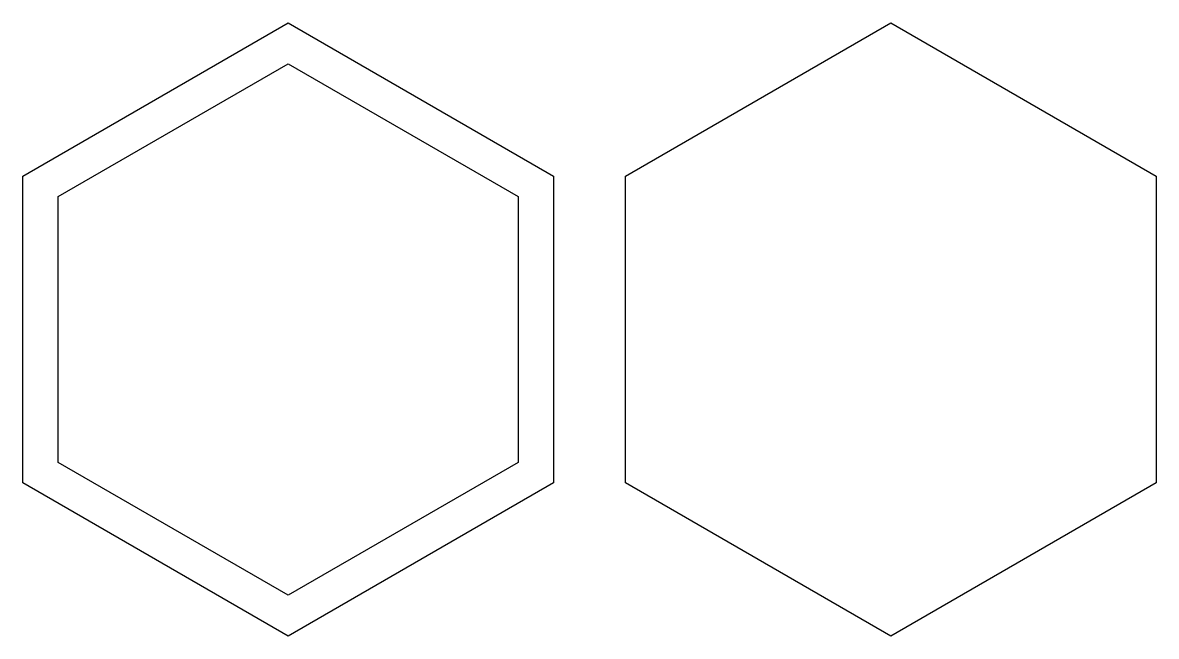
# Model space of a CAD drawing. Extents: x 0 to 128, y 0 to 69.
import ezdxf

# ---------------------------------------------------------------- set-up
doc = ezdxf.new("R2010")
doc.units = 0
doc.layers.add('LAYER_1', color=7, linetype='CONTINUOUS')

msp = doc.modelspace()

# ---------------------------------------------------------------- linework, layer by layer
at = {"layer": 'LAYER_1', "color": 250}
for points in [[(30, 0), (0, 17.32), (0, 51.96), (30, 69.28), (60, 51.96), (60, 17.32), (30, 0)], [(128.11, 17.32), (98.11, 0), (68.11, 17.32), (68.11, 51.96), (98.11, 69.28), (128.11, 51.96), (128.11, 17.32)], [(30, 4.64), (4.02, 19.64), (4.02, 49.64), (30, 64.64), (55.98, 49.64), (55.98, 19.64), (30, 4.64)]]:
    msp.add_lwpolyline(points, dxfattribs=at)

doc.saveas('drawing.dxf')
